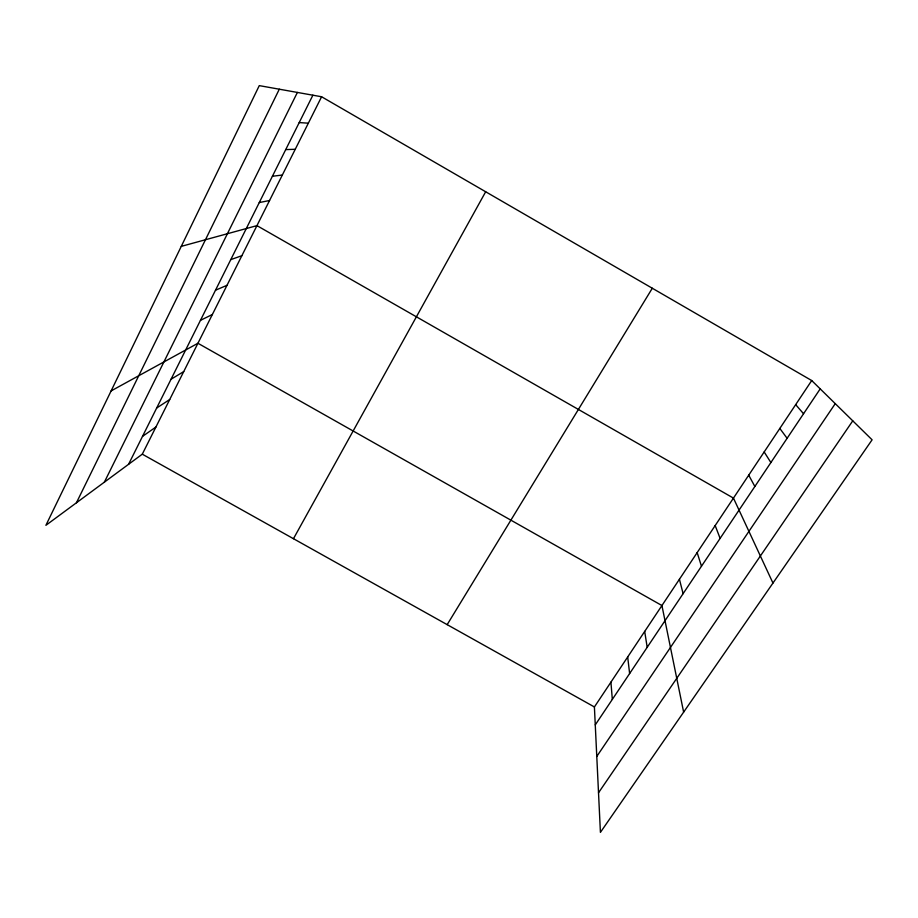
<?xml version="1.0" encoding="UTF-8"?>
<svg xmlns="http://www.w3.org/2000/svg" width="918" height="918" viewBox="0 0 918 918"><rect width="100%" height="100%" fill="white"/><g stroke="black" fill="none" stroke-linecap="round" stroke-linejoin="round"><path stroke-width="1.38" d="M76.423 502.789L279.301 89.207M104.342 482.191L297.386 92.431M128.566 464.313L312.889 95.197M321.598 96.757L259.278 85.626L45.9 525.314L142.29 454.18L321.598 96.757L811.719 380.545L872.1 439.814L600.418 832.374L594.405 706.963L811.719 380.545M293.462 538.705L485.679 191.759M447.169 624.653L652.308 288.241M595.266 724.887L820.199 388.876M596.769 756.466L835.254 403.645M598.513 792.785L852.765 420.834M142.519 436.371L155.899 427.054M156.68 408.017L169.715 399.525M171.058 379.226L183.726 371.595M111.135 390.896L197.932 343.263L661.924 605.536L683.635 712.127M200.468 320.336L212.368 314.507M215.501 290.214L226.998 285.314M230.785 259.622L241.859 255.697M181.271 246.368L256.948 225.633L733.459 498.107L772.956 583.056M259.266 202.568L269.559 200.503M272.416 176.256L282.319 175.051M285.727 149.588L295.24 149.29M299.222 122.576L308.333 123.184M142.29 454.18L594.405 706.963M795.676 404.643L803.548 413.743M779.83 428.442L787.105 438.299M764.178 451.954L770.879 462.546M748.721 475.168L754.86 486.483M715.179 525.555L720.114 538.384M697.175 552.602L701.467 566.234M679.423 579.258L683.107 593.671M644.688 631.435L647.19 647.316M627.683 656.967L629.622 673.548M610.929 682.143L612.317 699.413"/></g></svg>
